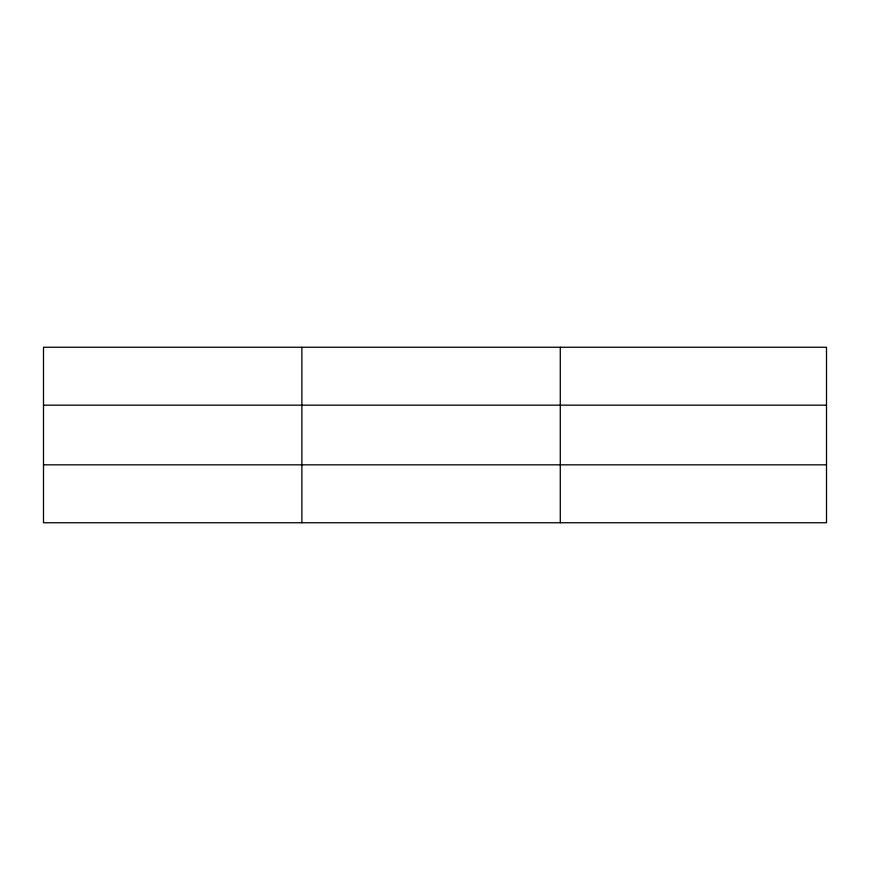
<?xml version="1.0" encoding="UTF-8"?>
<svg xmlns="http://www.w3.org/2000/svg" width="870" height="870" viewBox="0 0 870 870"><rect width="100%" height="100%" fill="white"/><g stroke="black" fill="none" stroke-linecap="round" stroke-linejoin="round"><path stroke-width="1.3" d="M301.89 522.75L301.89 347.25M560.28 522.75L560.28 347.25M826.5 464.83L826.5 522.75L43.5 522.75L43.5 347.25L826.5 347.25L826.5 464.83L43.5 464.83M43.5 405.17L826.5 405.17"/></g></svg>
